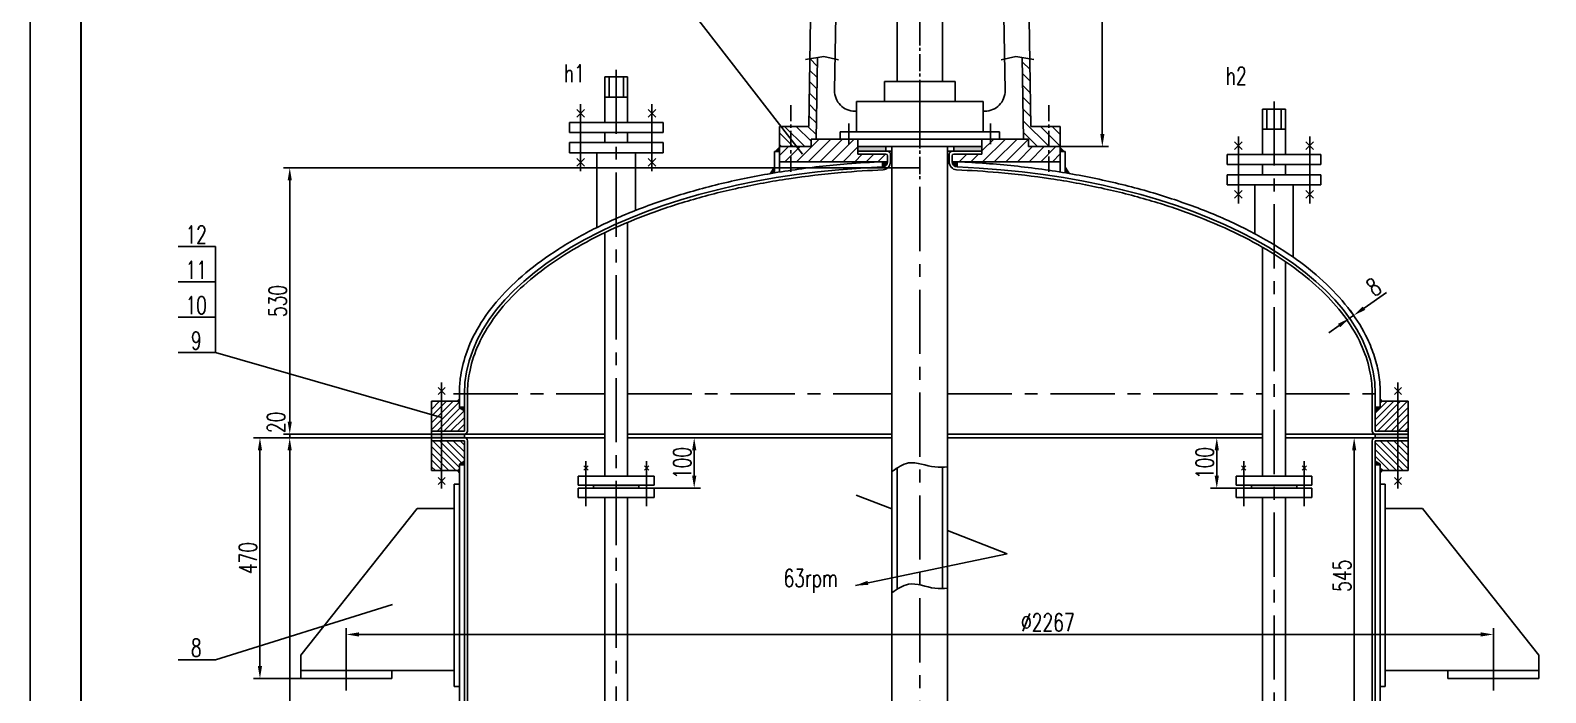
# Model space of a CAD drawing. Header units: millimetres. Extents: x 2887 to 8827, y -1619 to 6791.
# Drawn here: x 2887 to 5882, y 3686 to 4995 of the extents above; entities that cross this region are included whole.
import ezdxf
from ezdxf.enums import TextEntityAlignment as Align

# ---------------------------------------------------------------- set-up
doc = ezdxf.new("R2010")
doc.units = ezdxf.units.MM
doc.linetypes.add('CENTER', pattern=[50.8, 31.75, -6.35, 6.35, -6.35])
doc.linetypes.add('DIVIDE', pattern=[1.25, 0.5, -0.25, 0, -0.25, 0, -0.25])
doc.layers.get('0').update_dxf_attribs({"color": 2})
for name, color, linetype in [('6', 6, 'DIVIDE'), ('7标注层', 3, 'Continuous'), ('K1', 4, 'Continuous'), ('尺寸线', 1, 'Continuous')]:
    doc.layers.add(name, color=color, linetype=linetype)
doc.styles.add('仿宋1', font='txt.shx', dxfattribs={"width": 0.7, "bigfont": 'hzfs.shx'})
doc.styles.add('汉字仿宋', font='txt.shx', dxfattribs={"width": 0.7071, "bigfont": 'hzfs.shx'})
doc.dimstyles.new('绘图', dxfattribs={"dimscale": 10, "dimtxt": 3.5, "dimasz": 2.5, "dimexe": 1.25, "dimexo": 0, "dimtad": 1, "dimdec": 0, "dimdsep": 46, "dimtxsty": '汉字仿宋', "dimcen": 2.5, "dimclrd": 4, "dimclre": 4, "dimclrt": 7, "dimadec": 0, "dimazin": 0, "dimtfac": 1, "dimtdec": 0, "dimtmove": 0, "dimatfit": 0, "dimldrblk": 'NONE', "dimfxl": 1, "dimlwd": 25, "dimlwe": 25, "dimarcsym": 0})

# ---------------------------------------------------------------- blocks, each defined once
blk = doc.blocks.new('*D20')
at = {"layer": 'Defpoints', "color": 0, "linetype": 'Continuous', "lineweight": -3, "transparency": 16777216}
for p in [(3680.3, 4190), (3400, 2534.6), (3724.8, 2534.6)]:
    blk.add_point(p, dxfattribs=at)
at = {"layer": '尺寸线', "linetype": 'Continuous', "lineweight": 25, "transparency": 16777216}
for p, q in [((3680.3, 4190), (3387.5, 4190)), ((3400, 4165), (3400, 2559.6)), ((3724.8, 2534.6), (3387.5, 2534.6))]:
    blk.add_line(p, q, dxfattribs=at)
at = {"layer": '尺寸线', "linetype": 'Continuous', "lineweight": -3, "transparency": 16777216}
for points in [[(3395.8, 4165), (3404.1, 4165), (3400, 4190)], [(3395.8, 2559.6), (3404.1, 2559.6), (3400, 2534.6)]]:
    blk.add_solid(points, dxfattribs=at)
at = {"layer": '尺寸线', "linetype": 'Continuous', "lineweight": -3, "transparency": 16777216, "insert": (3376.2, 3362.3), "char_height": 35, "attachment_point": 5, "rotation": 90, "style": '汉字仿宋'}
blk.add_mtext('1650', dxfattribs=at)
blk = doc.blocks.new('_None')
blk = doc.blocks.new('*D22')
at = {"layer": 'Defpoints', "color": 0, "linetype": 'Continuous', "lineweight": -3, "transparency": 16777216}
for p in [(3400.1, 4723.6), (4645.3, 4723.6), (3680.3, 4197)]:
    blk.add_point(p, dxfattribs=at)
at = {"layer": '尺寸线', "linetype": 'Continuous', "lineweight": 25, "transparency": 16777216}
for p, q in [((4645.3, 4723.6), (3387.6, 4723.6)), ((3400.1, 4222), (3400.1, 4698.6)), ((3680.3, 4197), (3387.6, 4197))]:
    blk.add_line(p, q, dxfattribs=at)
at = {"layer": '尺寸线', "linetype": 'Continuous', "lineweight": -3, "transparency": 16777216}
for points in [[(3395.9, 4698.6), (3404.2, 4698.6), (3400.1, 4723.6)], [(3395.9, 4222), (3404.2, 4222), (3400.1, 4197)]]:
    blk.add_solid(points, dxfattribs=at)
at = {"layer": '尺寸线', "linetype": 'Continuous', "lineweight": -3, "transparency": 16777216, "insert": (3376.3, 4460.3), "char_height": 35, "attachment_point": 5, "rotation": 90, "style": '汉字仿宋'}
blk.add_mtext('530', dxfattribs=at)
blk = doc.blocks.new('*D32')
at = {"layer": 'Defpoints', "color": 0, "linetype": 'Continuous', "lineweight": -3, "transparency": 16777216}
for p in [(4151.5, 4190), (4199.4, 4190), (4120.3, 4090)]:
    blk.add_point(p, dxfattribs=at)
at = {"layer": '尺寸线', "linetype": 'Continuous', "lineweight": 25, "transparency": 16777216}
for p, q in [((4151.5, 4190), (4211.9, 4190)), ((4199.4, 4115), (4199.4, 4165)), ((4120.3, 4090), (4211.9, 4090))]:
    blk.add_line(p, q, dxfattribs=at)
at = {"layer": '尺寸线', "linetype": 'Continuous', "lineweight": -3, "transparency": 16777216}
for points in [[(4195.3, 4165), (4203.6, 4165), (4199.4, 4190)], [(4195.3, 4115), (4203.6, 4115), (4199.4, 4090)]]:
    blk.add_solid(points, dxfattribs=at)
at = {"layer": '尺寸线', "linetype": 'Continuous', "lineweight": -3, "transparency": 16777216, "insert": (4175.7, 4140), "char_height": 35, "attachment_point": 5, "rotation": 90, "style": '汉字仿宋'}
blk.add_mtext('100', dxfattribs=at)
blk = doc.blocks.new('*D33')
at = {"layer": 'Defpoints', "color": 0, "linetype": 'Continuous', "lineweight": -3, "transparency": 16777216}
for p in [(5232.2, 4190), (5236, 4190), (5270.3, 4090)]:
    blk.add_point(p, dxfattribs=at)
at = {"layer": '尺寸线', "linetype": 'Continuous', "lineweight": 25, "transparency": 16777216}
for p, q in [((5236, 4190), (5219.7, 4190)), ((5232.2, 4115), (5232.2, 4165)), ((5270.3, 4090), (5219.7, 4090))]:
    blk.add_line(p, q, dxfattribs=at)
at = {"layer": '尺寸线', "linetype": 'Continuous', "lineweight": -3, "transparency": 16777216}
for points in [[(5228, 4165), (5236.4, 4165), (5232.2, 4190)], [(5228, 4115), (5236.4, 4115), (5232.2, 4090)]]:
    blk.add_solid(points, dxfattribs=at)
at = {"layer": '尺寸线', "linetype": 'Continuous', "lineweight": -3, "transparency": 16777216, "insert": (5208.5, 4140), "char_height": 35, "attachment_point": 5, "rotation": 90, "style": '汉字仿宋'}
blk.add_mtext('100', dxfattribs=at)
blk = doc.blocks.new('*D39')
at = {"layer": 'Defpoints', "color": 0, "linetype": 'Continuous', "lineweight": -3, "transparency": 16777216}
for p in [(5778.8, 3801.1), (3511.8, 3690), (5778.8, 3690)]:
    blk.add_point(p, dxfattribs=at)
at = {"layer": '尺寸线', "linetype": 'Continuous', "lineweight": 25, "transparency": 16777216}
for p, q in [((3511.8, 3690), (3511.8, 3813.6)), ((5778.8, 3690), (5778.8, 3813.6)), ((3536.8, 3801.1), (5753.8, 3801.1))]:
    blk.add_line(p, q, dxfattribs=at)
at = {"layer": '尺寸线', "linetype": 'Continuous', "lineweight": -3, "transparency": 16777216}
for points in [[(3536.8, 3805.3), (3536.8, 3797), (3511.8, 3801.1)], [(5753.8, 3805.3), (5753.8, 3797), (5778.8, 3801.1)]]:
    blk.add_solid(points, dxfattribs=at)
at = {"layer": '尺寸线', "linetype": 'Continuous', "lineweight": -3, "transparency": 16777216, "insert": (4898.3, 3824.9), "char_height": 35, "attachment_point": 5, "style": '汉字仿宋'}
blk.add_mtext('%%c2267', dxfattribs=at)
blk = doc.blocks.new('*D40')
at = {"layer": 'Defpoints', "color": 0, "linetype": 'Continuous', "lineweight": -3, "transparency": 16777216}
for p in [(5503.7, 4190), (5513.4, 4190), (5513.4, 3644)]:
    blk.add_point(p, dxfattribs=at)
at = {"layer": '尺寸线', "linetype": 'Continuous', "lineweight": 25, "transparency": 16777216}
for p, q in [((5513.4, 4190), (5491.2, 4190)), ((5503.7, 3669), (5503.7, 4165)), ((5513.4, 3644), (5491.2, 3644))]:
    blk.add_line(p, q, dxfattribs=at)
at = {"layer": '尺寸线', "linetype": 'Continuous', "lineweight": -3, "transparency": 16777216}
for points in [[(5499.6, 4165), (5507.9, 4165), (5503.7, 4190)], [(5499.6, 3669), (5507.9, 3669), (5503.7, 3644)]]:
    blk.add_solid(points, dxfattribs=at)
at = {"layer": '尺寸线', "linetype": 'Continuous', "lineweight": -3, "transparency": 16777216, "insert": (5480, 3917), "char_height": 35, "attachment_point": 5, "rotation": 90, "style": '汉字仿宋'}
blk.add_mtext('545', dxfattribs=at)
blk = doc.blocks.new('*D41')
at = {"color": 4, "linetype": 'Continuous', "lineweight": 25, "transparency": 16777216}
for p, q in [((5523.3, 4446), (5567.6, 4476.8)), ((5495.7, 4424.4), (5487.4, 4436.3)), ((5503.9, 4430.1), (5495.6, 4442)), ((5474, 4411.8), (5453.4, 4397.6)), ((5494.5, 4426.1), (5502.7, 4431.8))]:
    blk.add_line(p, q, dxfattribs=at)
at = {"color": 4, "linetype": 'Continuous', "lineweight": -3, "transparency": 16777216}
for points in [[(5520.9, 4449.4), (5525.6, 4442.6), (5502.7, 4431.8)], [(5471.6, 4415.2), (5476.3, 4408.4), (5494.5, 4426.1)]]:
    blk.add_solid(points, dxfattribs=at)
at = {"layer": 'Defpoints', "color": 0, "linetype": 'Continuous', "lineweight": -3, "transparency": 16777216}
for p in [(5495.7, 4424.4), (5502.7, 4431.8), (5503.9, 4430.1)]:
    blk.add_point(p, dxfattribs=at)
at = {"color": 7, "linetype": 'Continuous', "lineweight": -3, "transparency": 16777216, "insert": (5542.2, 4488), "char_height": 35, "attachment_point": 5, "rotation": 34.7324, "style": '汉字仿宋'}
blk.add_mtext('8', dxfattribs=at)
blk = doc.blocks.new('*D48')
at = {"layer": 'Defpoints', "color": 0, "linetype": 'Continuous', "lineweight": -3, "transparency": 16777216}
for p in [(3341.2, 4190), (3680.3, 4190), (3421.8, 3714)]:
    blk.add_point(p, dxfattribs=at)
at = {"layer": '尺寸线', "linetype": 'Continuous', "lineweight": 25, "transparency": 16777216}
for p, q in [((3680.3, 4190), (3328.7, 4190)), ((3341.2, 3739), (3341.2, 4165)), ((3421.8, 3714), (3328.7, 3714))]:
    blk.add_line(p, q, dxfattribs=at)
at = {"layer": '尺寸线', "linetype": 'Continuous', "lineweight": -3, "transparency": 16777216}
for points in [[(3337, 4165), (3345.4, 4165), (3341.2, 4190)], [(3337, 3739), (3345.4, 3739), (3341.2, 3714)]]:
    blk.add_solid(points, dxfattribs=at)
at = {"layer": '尺寸线', "linetype": 'Continuous', "lineweight": -3, "transparency": 16777216, "insert": (3317.5, 3952), "char_height": 35, "attachment_point": 5, "rotation": 90, "style": '汉字仿宋'}
blk.add_mtext('470', dxfattribs=at)
blk = doc.blocks.new('*D49')
at = {"layer": 'Defpoints', "color": 0, "linetype": 'Continuous', "lineweight": -3, "transparency": 16777216}
for p in [(4935.3, 5570.5), (5006, 5570.5), (4922.8, 4765.5)]:
    blk.add_point(p, dxfattribs=at)
at = {"layer": '尺寸线', "linetype": 'Continuous', "lineweight": 25, "transparency": 16777216}
for p, q in [((4935.3, 5570.5), (5018.5, 5570.5)), ((5006, 4790.5), (5006, 5545.5)), ((4922.8, 4765.5), (5018.5, 4765.5))]:
    blk.add_line(p, q, dxfattribs=at)
at = {"layer": '尺寸线', "linetype": 'Continuous', "lineweight": -3, "transparency": 16777216}
for points in [[(5001.9, 5545.5), (5010.2, 5545.5), (5006, 5570.5)], [(5001.9, 4790.5), (5010.2, 4790.5), (5006, 4765.5)]]:
    blk.add_solid(points, dxfattribs=at)
at = {"layer": '尺寸线', "linetype": 'Continuous', "lineweight": -3, "transparency": 16777216, "insert": (4982.3, 5168), "char_height": 35, "attachment_point": 5, "rotation": 90, "style": '汉字仿宋'}
blk.add_mtext('805', dxfattribs=at)

msp = doc.modelspace()

# ---------------------------------------------------------------- hatches: boundary and pattern name
at = {"layer": '6', "linetype": 'Continuous', "lineweight": -3}
for points in [[(4522.8, 4765.5), (4578.4, 4765.5), (4578.4, 4756.5), (4522.8, 4756.5)], [(4767.8, 4765.5), (4712.3, 4765.5), (4712.3, 4756.5), (4767.8, 4756.5)], [(4571.3, 4735.5), (4581.4, 4735.5, -0.414214), (4571.3, 4725.5)], [(4719.3, 4735.5), (4709.3, 4735.5, 0.414214), (4719.3, 4725.5)], [(3735.3, 4249), (3745.3, 4243.2), (3745.3, 4252), (3735.3, 4252)], [(5555.3, 4249), (5545.3, 4243.2), (5545.3, 4252), (5555.3, 4252)], [(3735.3, 4138), (3745.3, 4143.8), (3745.3, 4135), (3735.3, 4135)], [(5555.3, 4138), (5545.3, 4143.8), (5545.3, 4135), (5555.3, 4135)]]:
    msp.add_hatch(color=256, dxfattribs=at).paths.add_polyline_path(points)
h = msp.add_hatch(dxfattribs=at)
h.set_pattern_fill('ANSI31', color=256, scale=3, style=0)
h.paths.add_polyline_path([(3745.3, 4243.2), (3735.3, 4249), (3735.3, 4262), (3700.3, 4262), (3700.3, 4203), (3745.3, 4203)])
h.paths.add_polyline_path([(3700.3, 4262), (3680.3, 4262), (3680.3, 4235.6), (3700.3, 4229.8)])
h.paths.add_polyline_path([(3700.3, 4229.8), (3680.3, 4235.6), (3680.3, 4203), (3700.3, 4203)])
h = msp.add_hatch(dxfattribs=at)
h.set_pattern_fill('ANSI31', color=256, scale=3, style=0)
h.paths.add_polyline_path([(5610.3, 4262), (5590.3, 4262), (5590.3, 4203), (5610.3, 4203)])
h.paths.add_polyline_path([(5590.3, 4262), (5555.3, 4262), (5555.3, 4249), (5545.3, 4243.2), (5545.3, 4203), (5590.3, 4203)])
h = msp.add_hatch(color=256, dxfattribs=at)
h.paths.add_polyline_path([(3745.3, 4197), (3700.3, 4197), (3700.3, 4190), (3745.3, 4190)])
h.paths.add_polyline_path([(3700.3, 4197), (3680.3, 4197), (3680.3, 4190), (3700.3, 4190)])
h = msp.add_hatch(color=256, dxfattribs=at)
h.paths.add_polyline_path([(5610.3, 4197), (5590.3, 4197), (5590.3, 4190), (5610.3, 4190)])
h.paths.add_polyline_path([(5590.3, 4197), (5545.3, 4197), (5545.3, 4190), (5590.3, 4190)])
h = msp.add_hatch(dxfattribs=at)
h.set_pattern_fill('ANSI31', color=256, scale=3, angle=90, style=0)
h.paths.add_polyline_path([(3745.3, 4184), (3700.3, 4184), (3700.3, 4125), (3735.3, 4125), (3735.3, 4138), (3745.3, 4143.8)])
h.paths.add_polyline_path([(3700.3, 4184), (3680.3, 4184), (3680.3, 4125), (3700.3, 4125)])
h = msp.add_hatch(dxfattribs=at)
h.set_pattern_fill('ANSI31', color=256, scale=3, angle=90, style=0)
h.paths.add_polyline_path([(5610.3, 4184), (5590.3, 4184), (5590.3, 4125), (5610.3, 4125)])
h.paths.add_polyline_path([(5590.3, 4184), (5545.3, 4184), (5545.3, 4143.8), (5555.3, 4138), (5555.3, 4125), (5590.3, 4125)])
h = msp.add_hatch(color=256, dxfattribs=at)
h.paths.add_polyline_path([(4090.1, 4096), (4045.3, 4096), (4045.3, 4090), (4090.1, 4090)])
h.paths.add_polyline_path([(4045.3, 4096), (4000.5, 4096), (4000.5, 4090), (4045.3, 4090)])
h = msp.add_hatch(color=256, dxfattribs=at)
h.paths.add_polyline_path([(5390.1, 4096), (5345.3, 4096), (5345.3, 4090), (5390.1, 4090)])
h.paths.add_polyline_path([(5345.3, 4096), (5300.5, 4096), (5300.5, 4090), (5345.3, 4090)])

# ---------------------------------------------------------------- linework, layer by layer
for p, q in [((2887.4, 6791.4), (2887.4, -1618.6)), ((4425.7, 4805.5), (4437.2, 5525.7)), ((4864.9, 4805.5), (4853.4, 5525.7)), ((4476.8, 4876.1), (4480.1, 5081.1)), ((4813.8, 4876.1), (4810.5, 5081.1)), ((4600.3, 5051.5), (4600.3, 4894.5)), ((4690.3, 5051.5), (4690.3, 4894.5)), ((4455.6, 4943.8), (4419.7, 4937.8)), ((4440.3, 4780.5), (4442.9, 4941.6)), ((4484.6, 4936.8), (4455.6, 4943.8)), ((4806, 4936.8), (4835, 4943.8)), ((4835, 4943.8), (4870.9, 4937.8)), ((4850.3, 4780.5), (4847.7, 4941.6)), ((4442.3, 4902.2), (4427.5, 4916.9)), ((4442.6, 4924.8), (4427.9, 4939.5)), ((4863.1, 4917.9), (4847.9, 4933.2)), ((4022.8, 4903.4), (4022.8, 4813.4)), ((4022.8, 4903.4), (4067.8, 4903.4)), ((4067.8, 4903.4), (4067.8, 4813.4)), ((4441.9, 4879.5), (4427.1, 4894.3)), ((4575.3, 4894.5), (4575.3, 4854.5)), ((4645.3, 4894.5), (4575.3, 4894.5)), ((4645.3, 4894.5), (4715.3, 4894.5)), ((4715.3, 4894.5), (4715.3, 4854.5)), ((4863.5, 4894.6), (4848.2, 4909.8)), ((4863.9, 4871.2), (4848.6, 4886.5)), ((4022.8, 4863.4), (4067.8, 4863.4)), ((4441.5, 4856.9), (4426.8, 4871.7)), ((4520.3, 4854.5), (4520.3, 4794.5)), ((4645.3, 4854.5), (4520.3, 4854.5)), ((4645.3, 4854.5), (4770.3, 4854.5)), ((4770.3, 4854.5), (4770.3, 4794.5)), ((4864.2, 4847.9), (4849, 4863.1)), ((4440.8, 4811.7), (4426, 4826.4)), ((4441.2, 4834.3), (4426.4, 4849.1)), ((4520.3, 4835.5), (4516.8, 4835.5)), ((4770.3, 4835.5), (4773.8, 4835.5)), ((4864.6, 4824.5), (4849.4, 4839.8)), ((5322.8, 4839.8), (5322.8, 4749.8)), ((5322.8, 4839.8), (5367.8, 4839.8)), ((5367.8, 4839.8), (5367.8, 4749.8)), ((3952.8, 4813.4), (4137.8, 4813.4)), ((3952.8, 4793.4), (3952.8, 4813.4)), ((3952.8, 4793.4), (4137.8, 4793.4)), ((4022.8, 4793.4), (4022.8, 4773.4)), ((4067.8, 4793.4), (4067.8, 4773.4)), ((4137.8, 4793.4), (4137.8, 4813.4)), ((4367.8, 4805.5), (4367.8, 4715.2)), ((4425.7, 4805.5), (4367.8, 4805.5)), ((4395.1, 4765.5), (4367.8, 4792.8)), ((4418.1, 4765.5), (4378.1, 4805.5)), ((4430.3, 4776.2), (4401, 4805.5)), ((4440.4, 4789.1), (4424, 4805.5)), ((4487.8, 4794.5), (4487.8, 4780.5)), ((4645.3, 4794.5), (4487.8, 4794.5)), ((4505.3, 4811.4), (4505.3, 4770.5)), ((4645.3, 4794.5), (4802.8, 4794.5)), ((4785.3, 4811.4), (4785.3, 4770.5)), ((4802.8, 4794.5), (4802.8, 4780.5)), ((4900.7, 4765.5), (4849.7, 4816.4)), ((4877.7, 4765.5), (4850.1, 4793.1)), ((4864.9, 4805.5), (4922.8, 4805.5)), ((4922.8, 4766.3), (4883.6, 4805.5)), ((4922.8, 4789.3), (4906.6, 4805.5)), ((4922.8, 4805.5), (4922.8, 4715.2)), ((5322.8, 4799.8), (5367.8, 4799.8)), ((3952.8, 4773.4), (4137.8, 4773.4)), ((3952.8, 4773.4), (3952.8, 4753.4)), ((4137.8, 4773.4), (4137.8, 4753.4)), ((4372.1, 4765.5), (4367.8, 4769.8)), ((4367.8, 4747.6), (4385.7, 4765.5)), ((4430.3, 4765.5), (4367.8, 4765.5)), ((4378.7, 4735.5), (4408.7, 4765.5)), ((4401.7, 4735.5), (4446.7, 4780.5)), ((4424.7, 4735.5), (4469.7, 4780.5)), ((4645.3, 4780.5), (4430.3, 4780.5)), ((4430.3, 4780.5), (4430.3, 4765.5)), ((4447.6, 4735.5), (4492.6, 4780.5)), ((4470.6, 4735.5), (4515.6, 4780.5)), ((4645.3, 4780.5), (4487.8, 4780.5)), ((4493.6, 4735.5), (4522.8, 4764.7)), ((4522.8, 4780.5), (4522.8, 4750.5)), ((4522.8, 4780.5), (4522.8, 4770.5)), ((4645.3, 4765.5), (4522.8, 4765.5)), ((4590.3, 4765.5), (4590.3, 3367.4)), ((4645.3, 4780.5), (4860.3, 4780.5)), ((4645.3, 4780.5), (4802.8, 4780.5)), ((4645.3, 4765.5), (4767.8, 4765.5)), ((4700.3, 4765.5), (4700.3, 3367.4)), ((4767.8, 4779.9), (4768.4, 4780.5)), ((4767.8, 4756.9), (4791.4, 4780.5)), ((4767.8, 4780.5), (4767.8, 4750.5)), ((4767.8, 4780.5), (4767.8, 4770.5)), ((4769.4, 4735.5), (4814.4, 4780.5)), ((4792.4, 4735.5), (4837.4, 4780.5)), ((4815.3, 4735.5), (4860.3, 4780.5)), ((4838.3, 4735.5), (4868.3, 4765.5)), ((4860.3, 4780.5), (4860.3, 4765.5)), ((4860.3, 4765.5), (4922.8, 4765.5)), ((4861.3, 4735.5), (4891.3, 4765.5)), ((4884.3, 4735.5), (4914.3, 4765.5)), ((3952.8, 4753.4), (4137.8, 4753.4)), ((4007.3, 4753.4), (4007.3, 4605.6)), ((4083.3, 4753.4), (4083.3, 4639.2)), ((4357.8, 4755.5), (4357.8, 4713.6)), ((4367.8, 4755.5), (4357.8, 4755.5)), ((4581.4, 4735.5), (4367.8, 4735.5)), ((4516.6, 4735.5), (4531.6, 4750.5)), ((4590.3, 4756.5), (4522.8, 4756.5)), ((4578.4, 4750.5), (4522.8, 4750.5)), ((4539.6, 4735.5), (4554.6, 4750.5)), ((4562.5, 4735.5), (4577.5, 4750.5)), ((4571.3, 4735.5), (4571.3, 4725.5)), ((4581.4, 4747.5), (4581.4, 4735.5)), ((4700.3, 4756.5), (4767.8, 4756.5)), ((4709.3, 4747.5), (4709.3, 4735.5)), ((4709.3, 4735.5), (4922.8, 4735.5)), ((4712.3, 4750.5), (4767.8, 4750.5)), ((4719.3, 4735.5), (4719.3, 4725.5)), ((4723.4, 4735.5), (4738.4, 4750.5)), ((4746.4, 4735.5), (4761.4, 4750.5)), ((4907.3, 4735.5), (4922.8, 4751)), ((4922.8, 4755.5), (4932.8, 4755.5)), ((4932.8, 4755.5), (4932.8, 4713.6)), ((5252.8, 4749.8), (5437.8, 4749.8)), ((5252.8, 4729.8), (5252.8, 4749.8)), ((5437.8, 4729.8), (5437.8, 4749.8)), ((5252.8, 4729.8), (5437.8, 4729.8)), ((5252.8, 4709.8), (5437.8, 4709.8)), ((5252.8, 4709.8), (5252.8, 4689.8)), ((5322.8, 4729.8), (5322.8, 4709.8)), ((5367.8, 4729.8), (5367.8, 4709.8)), ((5437.8, 4709.8), (5437.8, 4689.8)), ((5252.8, 4689.8), (5437.8, 4689.8)), ((5307.3, 4689.8), (5307.3, 4593.2)), ((5383.3, 4689.8), (5383.3, 4546.8)), ((4067.8, 4615.6), (4067.8, 4114)), ((4022.8, 4595.3), (4022.8, 4114)), ((3179.6, 4567.9), (3253.1, 4567.9)), ((5322.8, 4566.3), (5322.8, 4114)), ((5367.8, 4538.1), (5367.8, 4114)), ((3179.6, 4498.1), (3253.1, 4498.1)), ((3179.6, 4428.2), (3253.1, 4428.2)), ((3179.6, 4358.4), (3253.1, 4358.4)), ((3707.2, 4289.5), (3693.4, 4275.7)), ((3693.4, 4289.5), (3707.2, 4275.7)), ((3700.3, 4299.3), (3700.3, 4089.5)), ((5583.4, 4289.5), (5597.2, 4275.7)), ((5597.2, 4289.5), (5583.4, 4275.7)), ((5590.3, 4299.3), (5590.3, 4089.5)), ((3680.3, 4203), (3680.3, 4262)), ((3735.3, 4262), (3680.3, 4262)), ((3735.3, 4249), (3735.3, 4277)), ((3745.3, 4252), (3745.3, 4277)), ((3745.3, 4252), (3745.3, 4262)), ((3751.3, 4203), (3751.3, 4277)), ((5539.3, 4203), (5539.3, 4277)), ((5545.3, 4252), (5545.3, 4277)), ((5545.3, 4252), (5545.3, 4262)), ((5555.3, 4249), (5555.3, 4277)), ((5555.3, 4262), (5610.3, 4262)), ((5610.3, 4203), (5610.3, 4262)), ((3745.3, 4243.2), (3735.3, 4249)), ((3745.3, 4203), (3745.3, 4252)), ((5545.3, 4203), (5545.3, 4252)), ((5545.3, 4243.2), (5555.3, 4249)), ((3680.3, 4203), (3680.3, 4125)), ((3745.3, 4203), (3680.3, 4203)), ((4022.8, 4197), (3680.3, 4197)), ((3745.3, 4190), (3745.3, 4197)), ((4590.3, 4197), (4067.8, 4197)), ((4700.3, 4197), (5322.8, 4197)), ((5367.8, 4197), (5610.3, 4197)), ((5545.3, 4203), (5610.3, 4203)), ((5545.3, 4190), (5545.3, 4197)), ((5610.3, 4203), (5610.3, 4125)), ((4022.8, 4190), (3680.3, 4190)), ((3745.3, 4184), (3680.3, 4184)), ((3745.3, 4184), (3745.3, 4135)), ((3751.3, 4184), (3751.3, 3656)), ((4590.3, 4190), (4067.8, 4190)), ((4700.3, 4190), (5322.8, 4190)), ((5367.8, 4190), (5610.3, 4190)), ((5539.3, 4184), (5539.3, 4135)), ((5545.3, 4184), (5610.3, 4184)), ((5545.3, 4184), (5545.3, 4135)), ((3745.3, 4143.8), (3735.3, 4138)), ((3735.3, 4138), (3735.3, 2509)), ((3745.3, 4135), (3745.3, 4125)), ((3745.3, 4135), (3745.3, 2509)), ((5539.3, 4135), (5539.3, 3656)), ((5545.3, 4143.8), (5555.3, 4138)), ((5545.3, 4135), (5545.3, 4125)), ((5545.3, 4135), (5545.3, 2509)), ((5555.3, 4138), (5555.3, 2509)), ((3735.3, 4125), (3680.3, 4125)), ((3707.2, 4097.5), (3693.4, 4111.3)), ((3693.4, 4097.5), (3707.2, 4111.3)), ((3970.3, 4114), (4120.3, 4114)), ((3970.3, 4096), (3970.3, 4114)), ((4120.3, 4096), (4120.3, 4114)), ((4600.3, 4130.1), (4600.3, 3890.4)), ((4690.3, 4131.8), (4690.3, 3892.1)), ((5270.3, 4114), (5420.3, 4114)), ((5270.3, 4096), (5270.3, 4114)), ((5420.3, 4096), (5420.3, 4114)), ((5555.3, 4125), (5610.3, 4125)), ((5583.4, 4097.5), (5597.2, 4111.3)), ((5597.2, 4097.5), (5583.4, 4111.3)), ((3725.3, 3698), (3725.3, 4098)), ((3735.3, 4098), (3725.3, 4098)), ((3735.3, 3698), (3735.3, 4098)), ((3970.3, 4096), (4120.3, 4096)), ((3970.3, 4090), (4120.3, 4090)), ((3970.3, 4090), (3970.3, 4072)), ((4120.3, 4090), (4120.3, 4072)), ((5270.3, 4096), (5420.3, 4096)), ((5270.3, 4090), (5420.3, 4090)), ((5270.3, 4090), (5270.3, 4072)), ((5420.3, 4090), (5420.3, 4072)), ((5555.3, 4098), (5565.3, 4098)), ((5555.3, 3698), (5555.3, 4098)), ((5565.3, 3698), (5565.3, 4098)), ((3421.8, 3760), (3651.8, 4050)), ((3725.3, 4050), (3651.8, 4050)), ((3970.3, 4072), (4120.3, 4072)), ((4022.8, 4072), (4022.8, 2566.5)), ((4067.8, 4072), (4067.8, 2553.5)), ((5270.3, 4072), (5420.3, 4072)), ((5322.8, 4072), (5322.8, 3534)), ((5367.8, 4072), (5367.8, 3534)), ((5565.3, 4050), (5638.8, 4050)), ((5868.8, 3760), (5638.8, 4050)), ((3179.6, 3751.2), (3253.1, 3751.2)), ((3421.8, 3714), (3421.8, 3760)), ((3511.8, 3690), (3511.8, 3760)), ((5778.8, 3690), (5778.8, 3760)), ((5868.8, 3714), (5868.8, 3760)), ((3725.3, 3730), (3421.8, 3730)), ((3601.8, 3714), (3421.8, 3714)), ((3601.8, 3714), (3601.8, 3730)), ((5565.3, 3730), (5868.8, 3730)), ((5688.8, 3714), (5688.8, 3730)), ((5688.8, 3714), (5868.8, 3714)), ((3735.3, 3698), (3725.3, 3698)), ((5555.3, 3698), (5565.3, 3698))]:
    msp.add_line(p, q)
at = {"linetype": 'CENTER'}
for p, q in [((4645.3, 5608.6), (4645.3, 4700.9)), ((4390.3, 4847.2), (4390.3, 4715.5)), ((4900.3, 4847.2), (4900.3, 4715.5))]:
    msp.add_line(p, q, dxfattribs=at)
at = {"linetype": 'Continuous', "lineweight": -3}
for p, q in [((4413.7, 4750.4), (4093.1, 5163.9)), ((4031.2, 4863.4), (4031.2, 4903.4)), ((4059.4, 4863.4), (4059.4, 4903.4)), ((3967.2, 4823.5), (3982.3, 4838.7)), ((3982.3, 4823.5), (3967.2, 4838.7)), ((3974.8, 4849.1), (3974.8, 4716.6)), ((4123.4, 4823.5), (4108.3, 4838.7)), ((4108.3, 4823.5), (4123.4, 4838.7)), ((4115.8, 4849.1), (4115.8, 4716.6)), ((5331.2, 4799.8), (5331.2, 4839.8)), ((5359.4, 4799.8), (5359.4, 4839.8)), ((4578.4, 4756.5), (4578.4, 4765.5)), ((4712.3, 4756.5), (4712.3, 4765.5)), ((5267.2, 4760), (5282.3, 4775.1)), ((5282.3, 4760), (5267.2, 4775.1)), ((5274.8, 4785.6), (5274.8, 4653.1)), ((5423.4, 4760), (5408.3, 4775.1)), ((5408.3, 4760), (5423.4, 4775.1)), ((5415.8, 4785.6), (5415.8, 4653.1)), ((3967.2, 4742), (3982.3, 4726.9)), ((3982.3, 4742), (3967.2, 4726.9)), ((4123.4, 4742), (4108.3, 4726.9)), ((4108.3, 4742), (4123.4, 4726.9)), ((4587.4, 4735.5), (4587.4, 4750.5)), ((4703.3, 4735.5), (4703.3, 4750.5)), ((5267.2, 4678.5), (5282.3, 4663.4)), ((5282.3, 4678.5), (5267.2, 4663.4)), ((5423.4, 4678.5), (5408.3, 4663.4)), ((5408.3, 4678.5), (5423.4, 4663.4)), ((3253.1, 4358.4), (3253.1, 4567.9)), ((3700.3, 4229.8), (3253.1, 4358.4)), ((3400, 4190), (3400, 4197)), ((3981, 4125.8), (3989.7, 4134.5)), ((3989.7, 4125.8), (3981, 4134.5)), ((3985.4, 4054.7), (3985.4, 4143.8)), ((4109.6, 4125.8), (4100.9, 4134.5)), ((4100.9, 4125.8), (4109.6, 4134.5)), ((4105.2, 4054.7), (4105.2, 4143.8)), ((5281, 4125.8), (5289.7, 4134.5)), ((5289.7, 4125.8), (5281, 4134.5)), ((5285.4, 4054.7), (5285.4, 4143.8)), ((5409.6, 4125.8), (5400.9, 4134.5)), ((5400.9, 4125.8), (5409.6, 4134.5)), ((5405.2, 4054.7), (5405.2, 4143.8)), ((4000.5, 4090), (4000.5, 4096)), ((4090.1, 4090), (4090.1, 4096)), ((4519.8, 4076.4), (4590.3, 4049.1)), ((5300.5, 4090), (5300.5, 4096)), ((5390.1, 4090), (5390.1, 4096)), ((4700.3, 4006.3), (4817.7, 3960.7)), ((4817.7, 3960.7), (4518.1, 3897.9)), ((3603, 3860.1), (3253.1, 3751.2))]:
    msp.add_line(p, q, dxfattribs=at)
at = {"linetype": 'CENTER', "lineweight": -3, "ltscale": 4}
msp.add_line((5367.8, 4277), (5568.4, 4277), dxfattribs=at)
for centre, radius, start, end in [((4516.8, 4875.5), 40, 179.0825, 270), ((4773.8, 4875.5), 40, 270, 0.9175), ((4578.4, 4747.5), 3, 0, 90), ((4712.3, 4747.5), 3, 90, 180)]:
    msp.add_arc(centre, radius, start, end)
at = {"linetype": 'Continuous', "lineweight": -3}
for centre, radius, start, end in [((4571.3, 4735.5), 10, 270, 0), ((4571.3, 4735.5), 16, 274.9839, 0), ((4581.4, 4750.5), 6.01, 0, 90), ((4709.3, 4750.5), 6.01, 90, 180), ((4719.3, 4735.5), 16, 180, 265.0161), ((4719.3, 4735.5), 10, 180, 270), ((3745.3, 4203), 6, 270, 360), ((5545.3, 4203), 6, 180, 270), ((3745.3, 4184), 6, 0, 90), ((5545.3, 4184), 6, 90, 180)]:
    msp.add_arc(centre, radius, start, end, dxfattribs=at)
for start_param, end_param in [(4.79466, 6.283185), (3.141593, 4.630118)]:
    msp.add_ellipse((4645.3, 4277), major_axis=(-900, 0), ratio=0.5, start_param=start_param, end_param=end_param)
at = {"lineweight": -3}
for points, knots in [([(4572.5, 4735.5), (4548.9, 4734.6), (4525.3, 4733.2), (4464.8, 4728.3), (4428, 4724.2), (4355.8, 4713.6), (4320.3, 4707.2), (4251.2, 4692.3), (4217.6, 4683.7), (4152.7, 4664.6), (4121.4, 4654), (4061.7, 4630.9), (4033.2, 4618.5), (3979.6, 4591.8), (3954.4, 4577.6), (3907.7, 4547.7), (3886.1, 4532.1), (3847, 4499.4), (3829.4, 4482.4), (3798.6, 4447.3), (3785.3, 4429.2), (3763.2, 4392.3), (3754.5, 4373.3), (3742.9, 4338.5), (3739.2, 4322.7), (3735.9, 4296.9), (3735.3, 4287), (3735.3, 4277)], [4.79294, 4.79294, 4.79294, 4.79294, 4.871487, 4.871487, 4.996136, 4.996136, 5.120785, 5.120785, 5.245434, 5.245434, 5.370082, 5.370082, 5.494731, 5.494731, 5.61938, 5.61938, 5.744029, 5.744029, 5.868678, 5.868678, 5.993326, 5.993326, 6.117975, 6.117975, 6.219571, 6.219571, 6.283185, 6.283185, 6.283185, 6.283185]), ([(5555.3, 4277), (5555.3, 4289.2), (5554.4, 4301.4), (5550.6, 4325.8), (5547.7, 4337.9), (5540.1, 4361.9), (5535.4, 4373.8), (5520.9, 4404.4), (5509.6, 4422.9), (5482.6, 4458.9), (5466.9, 4476.4), (5431.5, 4510.2), (5411.7, 4526.5), (5368.3, 4557.7), (5344.7, 4572.6), (5294.1, 4600.7), (5267.1, 4614), (5210, 4638.7), (5179.9, 4650.1), (5117.3, 4671.1), (5084.6, 4680.6), (5017.3, 4697.4), (4982.6, 4704.8), (4911.7, 4717.4), (4875.4, 4722.5), (4802, 4730.6), (4764.7, 4733.4), (4724.6, 4735.3), (4721.9, 4735.4), (4719.3, 4735.5)], [3.141593, 3.141593, 3.141593, 3.141593, 3.219564, 3.219564, 3.297536, 3.297536, 3.375507, 3.375507, 3.500123, 3.500123, 3.624739, 3.624739, 3.749355, 3.749355, 3.873971, 3.873971, 3.998587, 3.998587, 4.123203, 4.123203, 4.247819, 4.247819, 4.372434, 4.372434, 4.49705, 4.49705, 4.621666, 4.621666, 4.630575, 4.630575, 4.630575, 4.630575])]:
    msp.add_open_spline(points, degree=3, knots=knots, dxfattribs=at)
for points in [[(3751.3, 4277), (3751.3, 4290.5), (3752.6, 4304), (3758.2, 4334.6), (3763.5, 4351.8), (3778, 4385.9), (3787.4, 4402.7), (3810, 4435.8), (3823.3, 4452), (3853.7, 4483.6), (3870.8, 4499), (3908.6, 4528.7), (3929.3, 4543), (3974, 4570.3), (3997.9, 4583.4), (4048.8, 4607.9), (4075.8, 4619.4), (4132.2, 4640.8), (4161.7, 4650.6), (4222.8, 4668.5), (4254.4, 4676.6), (4319.4, 4690.7), (4352.7, 4696.8), (4420.6, 4707.1), (4455.2, 4711.2), (4517.4, 4716.6), (4545, 4718.4), (4572.7, 4719.5)], [(5539.3, 4277), (5539.3, 4290.5), (5538.1, 4304), (5532.4, 4334.6), (5527.1, 4351.8), (5512.6, 4385.9), (5503.3, 4402.7), (5480.6, 4435.8), (5467.3, 4452), (5436.9, 4483.6), (5419.8, 4499), (5382, 4528.7), (5361.3, 4543), (5316.7, 4570.3), (5292.7, 4583.4), (5241.8, 4607.9), (5214.9, 4619.4), (5158.4, 4640.8), (5129, 4650.6), (5067.8, 4668.5), (5036.2, 4676.6), (4971.2, 4690.7), (4937.9, 4696.8), (4870, 4707.1), (4835.5, 4711.2), (4773.2, 4716.6), (4745.6, 4718.4), (4717.9, 4719.5)]]:
    msp.add_open_spline(points, degree=3, knots=[3.141593, 3.141593, 3.141593, 3.141593, 3.233887, 3.233887, 3.352484, 3.352484, 3.47108, 3.47108, 3.589677, 3.589677, 3.708273, 3.708273, 3.82687, 3.82687, 3.945466, 3.945466, 4.064063, 4.064063, 4.182659, 4.182659, 4.301256, 4.301256, 4.419852, 4.419852, 4.538449, 4.538449, 4.631398, 4.631398, 4.631398, 4.631398])
at = {"linetype": 'Continuous', "lineweight": -3}
for points in [[(4590.3, 4123.4), (4623, 4140.1), (4675.2, 4132.2), (4700.3, 4132.2)], [(4590.3, 3883.6), (4623, 3900.3), (4675.2, 3892.5), (4700.3, 3892.5)]]:
    msp.add_spline(points, degree=3, dxfattribs=at)
for points in [[(4357.8, 4755.5), (4367.8, 4755.5), (4367.8, 4765.5)], [(4932.8, 4755.5), (4922.8, 4755.5), (4922.8, 4765.5)], [(4357.8, 4727.7), (4357.8, 4713.6), (4347.8, 4711.9)], [(4932.8, 4727.7), (4932.8, 4713.6), (4942.9, 4711.9)], [(3735.3, 4257.4), (3729.7, 4262), (3735.3, 4268.5)], [(5555.3, 4257.4), (5560.9, 4262), (5555.3, 4268.5)], [(3735.3, 4129.6), (3729.7, 4125), (3735.3, 4118.5)], [(5555.3, 4129.6), (5560.9, 4125), (5555.3, 4118.5)], [(4541.8, 3907.1), (4543.5, 3898.9), (4518.1, 3897.9)]]:
    msp.add_solid(points, dxfattribs=at)
at = {"layer": 'K1', "linetype": 'CENTER', "lineweight": -3, "ltscale": 4}
for p, q in [((4645.3, 6311.3), (4645.3, 1897)), ((4045.3, 4917.5), (4045.3, 2560)), ((5345.3, 4854.8), (5345.3, 2574)), ((3723.7, 4277), (4022.8, 4277)), ((4067.8, 4277), (4590.3, 4277)), ((4700.3, 4277), (5322.8, 4277))]:
    msp.add_line(p, q, dxfattribs=at)
at = {"layer": 'K1', "const_width": 4}
msp.add_lwpolyline([(2987.4, -1518.6), (2987.4, 6541.4), (8727.4, 6541.4), (8727.4, -1518.6)], close=True, dxfattribs=at)

# ---------------------------------------------------------------- texts
at = {"linetype": 'Continuous', "lineweight": -3, "style": '汉字仿宋', "width": 0.7071}
for s, p in [('h1', (3962.6, 4882.2)), ('h2', (5270.7, 4877.3))]:
    msp.add_text(s, height=35, dxfattribs=at).set_placement(p, align=Align.BOTTOM_CENTER)
msp.add_text('20', height=35, rotation=90, dxfattribs=at).set_placement((3401.1, 4220.4), align=Align.BOTTOM_CENTER)
at = {"layer": '7标注层', "style": '仿宋1', "width": 0.7}
for s, p in [('12', (3215.2, 4574.1)), ('11', (3215.2, 4504.3)), ('10', (3215.2, 4434.4)), ('9', (3215.2, 4364.6)), ('63rpm', (4429.8, 3895)), ('8', (3215.2, 3757.4))]:
    msp.add_text(s, height=35, dxfattribs=at).set_placement(p, align=Align.CENTER)

# ---------------------------------------------------------------- dimensions: what is measured, and where the dimension line sits
at = {"linetype": 'Continuous', "lineweight": -3}
dim = msp.add_aligned_dim(p1=(5495.7, 4424.4), p2=(5503.9, 4430.1), distance=2, text='8', dimstyle='绘图', dxfattribs=at)
dim.commit()
dim.dimension.update_dxf_attribs({"geometry": '*D41', "text_midpoint": (5542.2, 4488)})
at = {"layer": '尺寸线', "linetype": 'Continuous', "lineweight": -3}
for base, p1, p2, picture, middle in [((5006, 5570.5), (4922.8, 4765.5), (4935.3, 5570.5), '*D49', (4982.3, 5168)), ((4199.4, 4190), (4120.3, 4090), (4151.5, 4190), '*D32', (4175.7, 4140)), ((5232.2, 4190), (5270.3, 4090), (5236, 4190), '*D33', (5208.5, 4140))]:
    dim = msp.add_linear_dim(base=base, p1=p1, p2=p2, angle=90, dimstyle='绘图', override={"dimclrd": 256, "dimclre": 256, "dimclrt": 256}, dxfattribs=at)
    dim.commit()
    dim.dimension.update_dxf_attribs({"geometry": picture, "text_midpoint": middle})
for base, p1, p2, text, picture, middle in [((3400.1, 4723.6), (3680.3, 4197), (4645.3, 4723.6), '530', '*D22', (3376.3, 4460.3)), ((3341.2, 4190), (3421.8, 3714), (3680.3, 4190), '470', '*D48', (3317.5, 3952)), ((3400, 2534.6), (3680.3, 4190), (3724.8, 2534.6), '1650', '*D20', (3376.2, 3362.3)), ((5503.7, 4190), (5513.4, 3644), (5513.4, 4190), '545', '*D40', (5480, 3917))]:
    dim = msp.add_linear_dim(base=base, p1=p1, p2=p2, angle=90, text=text, dimstyle='绘图', override={"dimclrd": 256, "dimclre": 256, "dimclrt": 256}, dxfattribs=at)
    dim.commit()
    dim.dimension.update_dxf_attribs({"geometry": picture, "text_midpoint": middle})
dim = msp.add_linear_dim(base=(5778.8, 3801.1), p1=(3511.8, 3690), p2=(5778.8, 3690), text='%%c2267', dimstyle='绘图', override={"dimclrd": 256, "dimclre": 256, "dimclrt": 256}, dxfattribs=at)
dim.commit()
dim.dimension.update_dxf_attribs({"geometry": '*D39', "text_midpoint": (4898.3, 3801.1), "dimtype": 160})

doc.saveas('drawing.dxf')
